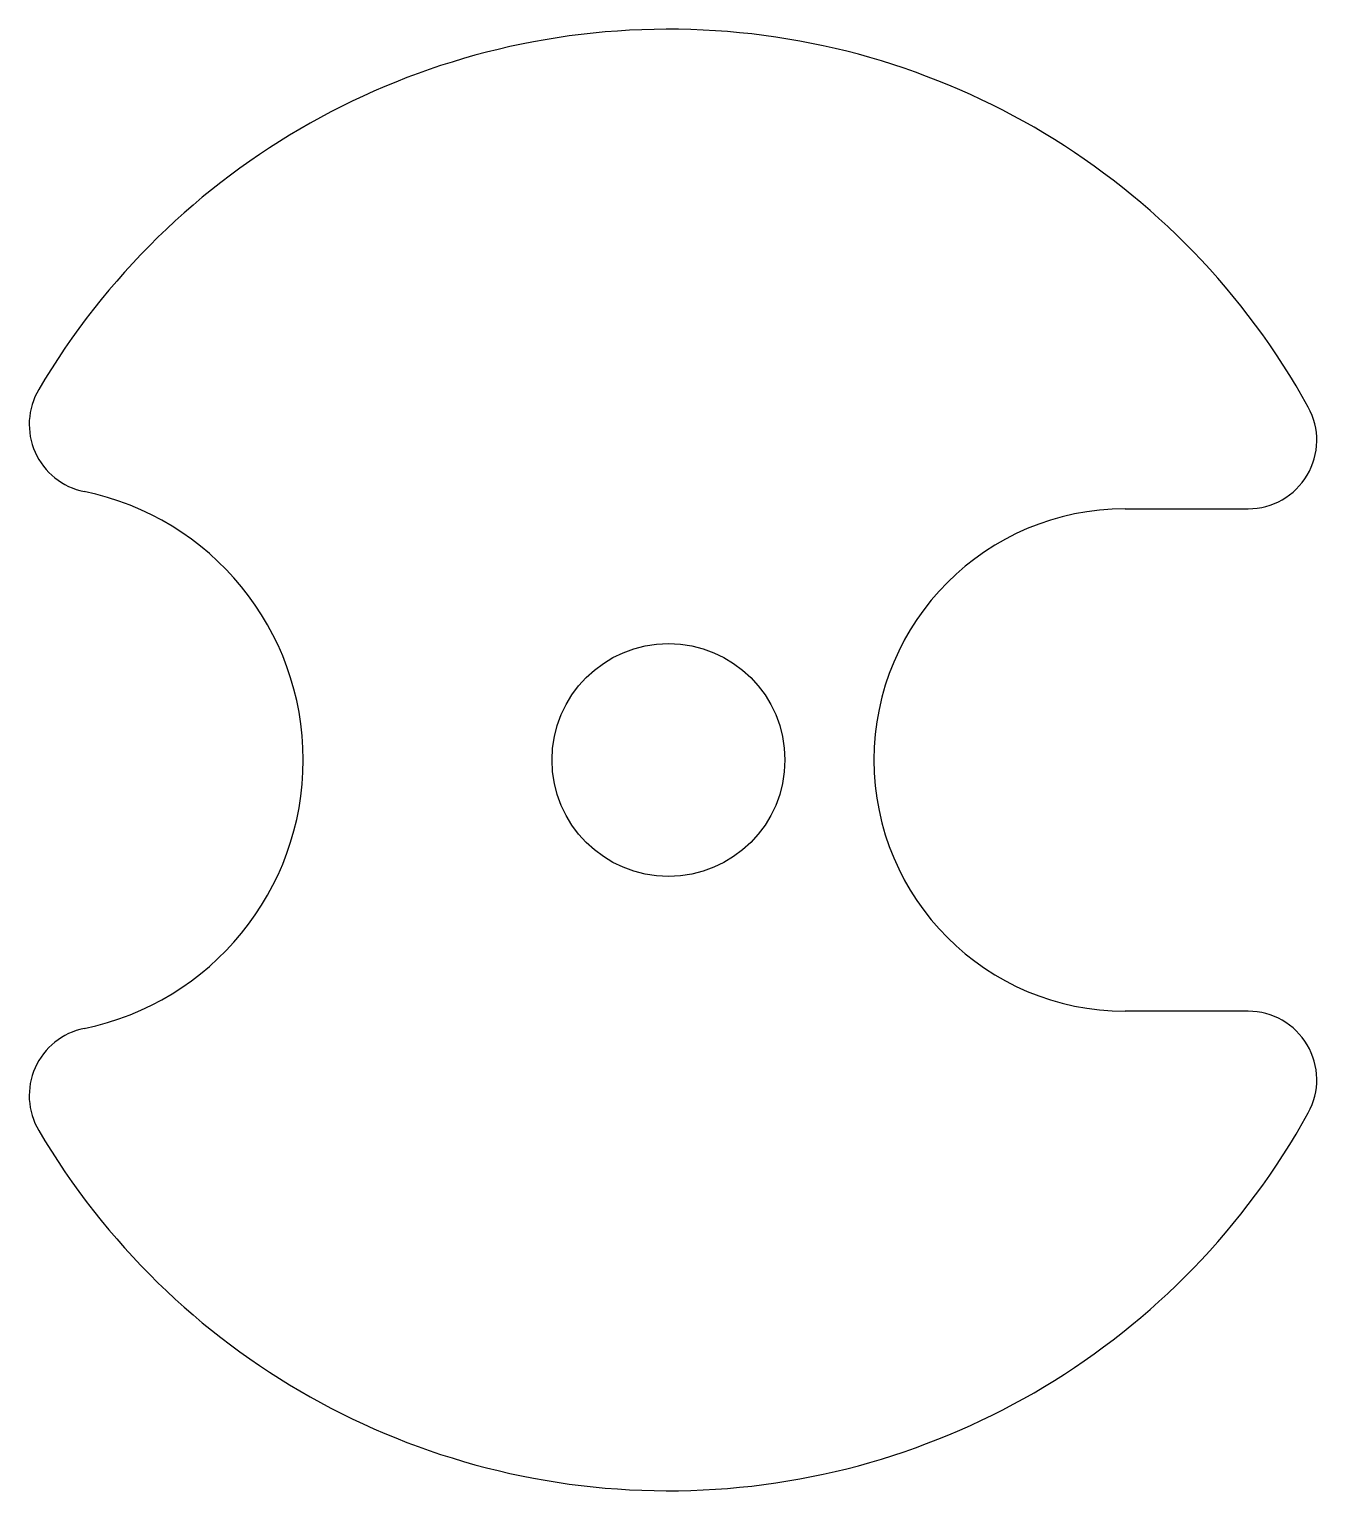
# Model space of a CAD drawing. Header units: millimetres. Extents: x -28 to 28.4, y -32 to 32.
import ezdxf

# ---------------------------------------------------------------- set-up
doc = ezdxf.new("R2010")
doc.units = ezdxf.units.MM

msp = doc.modelspace()

# ---------------------------------------------------------------- linework, layer by layer
at = {"color": 7, "linetype": 'Continuous', "lineweight": 25}
for p, q in [((20, 11), (25.397, 11)), ((25.397, -11), (20, -11))]:
    msp.add_line(p, q, dxfattribs=at)
msp.add_circle((0, 0), 5.1, dxfattribs=at)
for centre, radius, start, end in [((0, 0), 32, 28.86573, 149.54969), ((-25, 14.697), 3, 149.54969, 258.46304), ((25.397, 14), 3, 270, 28.86573), ((-28, 0), 12, 281.53696, 78.46304), ((20, 0), 11, 90, 270), ((25.397, -14), 3, 331.13427, 90), ((-25, -14.697), 3, 101.53696, 210.45031), ((0, 0), 32, 210.45031, 331.13427)]:
    msp.add_arc(centre, radius, start, end, dxfattribs=at)

doc.saveas('drawing.dxf')
